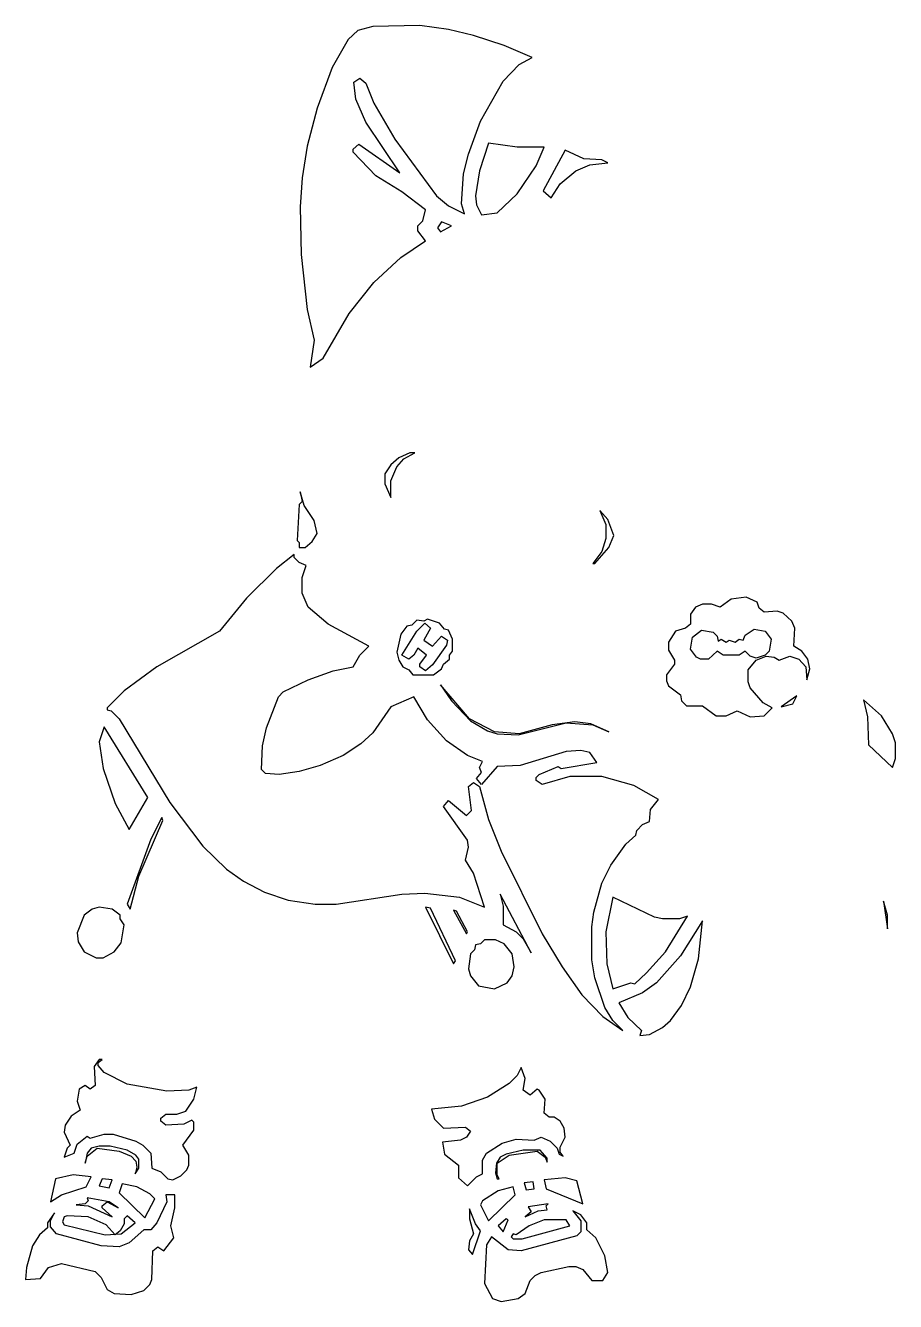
# Model space of a CAD drawing. Header units: millimetres. Extents: x 3 to 55.9, y 5.5 to 83.1.
import ezdxf

# ---------------------------------------------------------------- set-up
doc = ezdxf.new("R2010")
doc.units = ezdxf.units.MM
doc.layers.add('FILL_WHITE', color=7, linetype='Continuous')

msp = doc.modelspace()

# ---------------------------------------------------------------- linework, layer by layer
at = {"layer": 'FILL_WHITE'}
for points in [[(33.814, 81.152), (32.117, 81.879), (30.239, 82.485), (28.724, 82.848), (26.967, 83.091), (24.119, 83.03), (23.21, 82.788), (22.604, 82.242), (21.634, 80.545), (20.725, 78.061), (20.119, 75.758), (19.816, 73.818), (19.695, 72.061), (19.755, 69.152), (20.119, 65.818), (20.543, 63.939), (20.301, 62.303), (21.089, 62.848), (22.664, 65.576), (24.179, 67.455), (25.815, 68.97), (27.33, 70), (26.845, 70.606), (26.845, 70.909), (27.148, 71.212), (27.33, 71.879), (25.876, 72.97), (24.3, 73.939), (22.907, 75.394), (22.907, 75.576), (23.27, 75.879), (25.755, 74.121), (23.694, 77.212), (23.088, 78.606), (22.967, 79.636), (23.331, 79.879), (23.694, 79.576), (24.179, 78.364), (25.452, 76.182), (27.997, 72.727), (28.724, 72.121), (29.694, 71.636), (29.512, 72.242), (29.633, 74.061), (29.936, 75.273), (30.663, 77.273), (32.057, 79.697), (33.026, 80.727)], [(34.541, 75.697), (32.905, 75.697), (31.148, 75.939), (30.603, 74.242), (30.36, 72.727), (30.421, 72.182), (30.724, 71.576), (31.693, 71.697), (32.905, 72.848), (34.057, 74.545)], [(38.42, 74.727), (38.056, 74.909), (36.965, 74.97), (35.814, 75.515), (34.481, 73.03), (34.966, 72.606), (35.511, 73.455), (36.481, 74.242), (37.329, 74.606)], [(28.057, 70.788), (28.239, 70.545), (28.906, 70.909), (28.3, 71.152)], [(26.664, 57.091), (26.361, 57.091), (25.694, 56.788), (25.209, 56.364), (24.846, 55.818), (24.846, 55.212), (25.209, 54.364), (25.209, 55.394), (25.573, 56.242), (25.997, 56.727)], [(19.695, 54.727), (19.816, 54.121), (19.634, 53.939), (19.513, 51.758), (19.634, 51.636), (19.634, 51.333), (19.998, 51.333), (20.422, 51.697), (20.725, 52.182), (20.543, 52.97), (19.937, 53.879)], [(37.935, 53.576), (38.299, 52.727), (38.299, 51.879), (38.056, 51.091), (37.511, 50.364), (37.632, 50.364), (38.48, 51.333), (38.783, 52.061), (38.42, 53.03)], [(7.939, 41.576), (7.939, 41.455), (8.181, 41.394), (8.666, 40.909), (11.756, 35.818), (13.756, 33.152), (15.211, 31.758), (16.241, 31.03), (17.513, 30.364), (18.968, 29.879), (20.604, 29.636), (21.876, 29.636), (25.876, 30.242), (27.27, 30.303), (29.391, 30.061), (30.906, 29.455), (30.239, 31.515), (29.754, 32.303), (29.936, 33.091), (29.875, 33.515), (28.421, 35.576), (28.724, 35.939), (29.815, 35.03), (30.118, 35.333), (29.936, 36.788), (30.239, 37.03), (30.603, 36.788), (31.148, 34.788), (31.936, 32.848), (34.42, 27.818), (35.632, 25.818), (36.844, 24.121), (38.117, 22.788), (39.329, 21.939), (38.723, 22.545), (38.238, 23.333), (37.632, 25.152), (37.45, 26.242), (37.45, 28.242), (37.571, 29.152), (38.056, 30.909), (38.601, 32), (39.51, 33.273), (40.116, 33.818), (40.177, 34.121), (40.541, 34.485), (40.965, 34.667), (41.025, 35.394), (41.51, 36), (39.995, 36.848), (38.056, 37.394), (36.117, 37.394), (34.42, 36.909), (34.057, 37.152), (34.057, 37.333), (34.238, 37.515), (35.39, 38), (35.572, 37.879), (37.753, 38.242), (37.329, 38.848), (36.784, 38.97), (35.875, 38.909), (33.087, 38.061), (31.693, 38), (30.724, 36.909), (30.421, 37.273), (30.724, 37.636), (30.603, 37.939), (30.784, 38.303), (29.875, 38.667), (28.603, 39.576), (27.451, 40.848), (26.603, 42.242), (25.209, 41.636), (24.119, 40.061), (23.391, 39.394), (22.301, 38.667), (20.907, 38.061), (19.634, 37.697), (18.422, 37.515), (17.574, 37.576), (17.331, 37.818), (17.392, 39.273), (17.634, 40.364), (18.362, 42.242), (18.665, 42.545), (20.18, 43.273), (21.695, 43.818), (22.907, 44.061), (23.331, 44.788), (23.876, 45.333), (21.392, 46.667), (20.18, 47.697), (19.816, 48.545), (19.816, 49.515), (20.058, 50.242), (19.634, 50.424), (19.331, 50.727), (19.331, 50.909), (18.24, 50.061), (16.423, 48.242), (14.786, 46.242), (10.969, 44.061), (8.969, 42.606)], [(43.752, 47.697), (43.449, 47.273), (43.449, 46.667), (43.146, 46.424), (42.54, 46.242), (42.116, 45.576), (42.116, 45.091), (42.48, 44.485), (42.48, 44.242), (41.995, 43.576), (41.995, 43.212), (42.116, 42.909), (42.843, 42.364), (42.904, 42), (43.207, 41.697), (44.177, 41.697), (45.025, 41.091), (45.631, 41.091), (46.297, 41.394), (47.085, 41.03), (47.934, 41.091), (48.418, 41.576), (47.873, 41.879), (47.085, 42.788), (46.964, 43.152), (46.964, 43.879), (47.449, 44.485), (48.055, 44.727), (48.54, 44.667), (48.843, 44.485), (49.509, 44.727), (50.055, 44.545), (50.479, 44.061), (50.539, 43.273), (50.721, 43.939), (50.6, 44.545), (50.236, 45.03), (49.752, 45.333), (49.812, 46.424), (49.63, 46.848), (49.085, 47.333), (48.721, 47.455), (47.934, 47.394), (47.631, 47.636), (47.509, 48), (46.843, 48.303), (45.934, 48.182), (45.267, 47.697), (44.722, 47.879), (44.177, 47.879)], [(28.179, 46.727), (27.451, 46.97), (27.209, 46.848), (26.785, 46.909), (26.482, 46.606), (26.179, 46.545), (25.815, 46.061), (25.573, 44.97), (25.694, 44.485), (25.936, 44.061), (26.3, 43.879), (26.542, 43.576), (27.815, 43.576), (28.3, 43.939), (28.421, 44.242), (28.785, 44.545), (28.785, 44.788), (28.966, 45.03), (28.966, 45.758), (28.724, 46.303), (28.482, 46.364)], [(27.27, 46.727), (27.633, 46.424), (27.209, 45.697), (27.754, 45.333), (28.3, 45.939), (28.663, 45.697), (28.603, 45.394), (27.754, 44.182), (27.33, 43.818), (26.967, 44.061), (26.967, 44.242), (27.391, 44.788), (26.845, 45.212), (26.603, 44.788), (26.3, 44.545), (25.876, 44.788), (26.785, 46.242)], [(48.358, 45.758), (48.237, 45.03), (47.994, 44.788), (47.449, 44.606), (47.085, 44.727), (46.782, 45.03), (46.419, 44.788), (45.449, 44.788), (45.086, 45.03), (44.54, 44.545), (44.055, 44.545), (43.813, 44.667), (43.449, 45.152), (43.571, 45.879), (44.116, 46.303), (44.843, 46.182), (45.086, 45.939), (45.146, 45.636), (45.328, 45.758), (45.631, 45.576), (45.813, 45.697), (46.176, 45.576), (46.419, 45.758), (46.661, 45.697), (46.782, 46), (47.328, 46.364), (47.994, 46.242)], [(28.239, 42.97), (28.906, 42), (30.057, 40.788), (31.087, 40.182), (31.693, 40), (32.966, 39.939), (35.875, 40.667), (37.511, 40.545), (38.48, 40.121), (37.39, 40.606), (36.42, 40.727), (35.026, 40.545), (33.026, 40), (31.511, 40.121), (29.997, 40.909)], [(49.933, 42.303), (48.964, 41.636), (49.691, 41.818)], [(53.993, 42.061), (54.236, 41.03), (54.296, 39.333), (55.751, 37.939), (55.933, 38.485), (55.933, 39.455), (55.751, 40), (55.084, 41.091)], [(7.757, 40.424), (7.454, 39.515), (7.696, 37.879), (8.424, 35.758), (9.272, 34.182), (10.423, 36.121)], [(11.272, 34.909), (10.605, 33.576), (9.151, 29.636), (9.333, 29.333), (9.878, 31.333), (11.332, 34.727)], [(31.875, 30.242), (32.057, 29.515), (32.057, 28.364), (32.845, 27.939), (33.269, 27.515), (33.754, 26.667)], [(43.268, 28.909), (42.783, 28.727), (41.753, 28.727), (41.268, 28.848), (38.723, 30.061), (38.299, 27.939), (38.359, 26), (38.723, 24.485), (39.813, 24.848), (40.056, 24.788), (40.783, 25.455), (41.934, 26.727)], [(55.205, 29.818), (55.448, 28.121), (55.448, 28.97)], [(7.454, 29.455), (7.03, 29.333), (6.545, 28.97), (6.121, 27.879), (6.181, 27.333), (6.545, 26.727), (7.272, 26.364), (7.696, 26.364), (8.363, 26.727), (8.787, 27.273), (8.969, 28.364), (8.727, 28.727), (8.727, 28.97), (8.242, 29.333)], [(27.33, 29.455), (29.027, 26), (29.148, 26.182), (27.633, 29.394)], [(29.027, 29.273), (29.815, 27.818), (29.875, 27.939), (29.209, 29.212)], [(44.177, 28.606), (42.843, 26.485), (41.389, 24.848), (40.541, 24.242), (39.086, 23.636), (39.632, 22.727), (40.48, 21.939), (40.359, 21.636), (40.965, 21.697), (41.753, 22.121), (42.237, 22.545), (42.904, 23.455), (43.449, 24.606), (43.934, 26.303)], [(30.906, 27.455), (30.663, 27.212), (30.36, 27.152), (30.3, 26.848), (30.057, 26.606), (29.936, 25.697), (30.057, 25.273), (30.542, 24.667), (31.511, 24.485), (32.299, 24.848), (32.602, 25.273), (32.723, 25.818), (32.602, 26.606), (32.117, 27.212), (31.572, 27.455)], [(7.454, 20.182), (7.151, 19.758), (7.212, 18.606), (6.909, 18.364), (6.606, 18.606), (6.242, 18.364), (6.121, 17.636), (6.303, 17.091), (5.757, 16.727), (5.394, 16.182), (5.333, 15.758), (5.697, 14.97), (5.515, 14.788), (5.333, 14.242), (5.939, 14.485), (6.121, 15.03), (6.727, 15.515), (6.909, 15.394), (7.757, 15.636), (8.302, 15.636), (9.696, 15.212), (10.12, 14.97), (10.605, 14.485), (10.666, 13.576), (11.211, 13.333), (11.635, 12.909), (11.938, 12.848), (12.423, 13.091), (12.787, 13.455), (12.908, 13.758), (12.908, 14.364), (12.544, 14.97), (13.211, 15.879), (13.211, 16.364), (13.09, 16.485), (12.605, 16.242), (11.514, 16.182), (11.211, 16.424), (11.211, 16.606), (11.514, 16.848), (12.181, 16.848), (12.726, 17.03), (13.211, 17.758), (13.393, 18.485), (12.908, 18.303), (11.575, 18.242), (9.151, 18.667), (7.757, 19.394), (7.393, 19.818), (7.393, 20), (7.636, 20.182)], [(33.148, 19.697), (32.905, 19.212), (32.42, 18.727), (31.087, 17.879), (29.512, 17.333), (27.694, 17.152), (27.876, 16.545), (28.421, 16), (29.754, 16.061), (30.057, 15.818), (29.815, 15.455), (29.451, 15.273), (28.36, 15.152), (28.482, 14.424), (29.33, 13.758), (29.33, 12.97), (29.875, 12.485), (30.421, 13.03), (30.784, 13.212), (30.784, 14.061), (31.027, 14.485), (31.996, 15.091), (32.845, 15.333), (33.935, 15.273), (34.36, 15.455), (34.905, 15.212), (35.329, 14.788), (35.45, 14.424), (35.693, 14.303), (35.511, 14.545), (35.511, 14.848), (35.814, 15.455), (35.753, 16), (35.511, 16.424), (35.147, 16.667), (34.844, 16.667), (34.541, 16.909), (34.602, 17.758), (34.238, 18.303), (34.117, 18.364), (33.693, 18), (33.269, 18.303), (33.39, 19.03)], [(6.727, 14.485), (6.606, 13.879), (6.727, 14.303), (7.333, 14.788), (8.666, 14.606), (9.393, 14.303), (9.696, 14), (9.757, 13.636), (9.636, 13.212), (9.878, 13.576), (9.878, 14.121), (9.696, 14.364), (9.151, 14.667), (8.121, 14.909), (7.454, 14.909), (6.969, 14.788)], [(34.723, 14.182), (34.299, 14.667), (33.269, 14.667), (32.239, 14.424), (31.875, 14.242), (31.633, 13.879), (31.572, 13.273), (31.693, 12.909), (31.814, 12.909), (31.693, 13.152), (31.693, 13.879), (32.42, 14.364), (34.117, 14.606), (34.602, 14.242), (34.723, 13.939)], [(6.969, 13.03), (5.878, 13.152), (4.788, 12.909), (4.485, 11.515), (5.151, 11.939), (6.666, 12.424)], [(7.636, 12.909), (7.454, 12.485), (8.06, 12.364), (8.242, 12.848)], [(8.848, 12.606), (8.666, 12.061), (10.241, 10.545), (10.847, 11.697), (10.544, 12), (9.757, 12.424)], [(32.663, 12.424), (31.754, 12.182), (30.784, 11.576), (30.663, 11.333), (31.148, 10.364), (32.784, 11.939)], [(33.329, 12.667), (33.451, 12.242), (33.935, 12.303), (33.875, 12.727)], [(34.541, 12.848), (34.663, 12.303), (36.905, 11.394), (36.541, 12.788), (35.814, 12.97)], [(12.059, 11.939), (11.514, 11.939), (11.575, 11.515), (10.969, 10.242), (10.605, 9.818), (10.181, 9.818), (9.272, 9.03), (8.666, 8.788), (7.575, 8.848), (4.848, 9.576), (4.485, 10), (4.485, 10.364), (4.727, 10.848), (4.303, 10.242), (4.303, 9.939), (3.818, 9.515), (3.394, 8.848), (3.03, 7.515), (2.97, 6.788), (3.879, 6.848), (4.363, 7.515), (5.151, 7.758), (7.212, 7.273), (7.575, 6.909), (7.939, 6.182), (8.363, 5.939), (9.393, 5.879), (10.181, 6.121), (10.544, 6.485), (10.666, 6.788), (10.726, 8.545), (11.029, 8.788), (11.393, 8.545), (11.999, 9.333), (11.817, 10.061), (12.059, 11.152)], [(6.06, 11.333), (6.787, 11.273), (8.242, 10.606), (7.636, 11.152), (7.636, 11.273), (7.939, 11.515), (8.605, 11.152), (8.06, 11.515), (6.727, 11.758), (6.787, 11.576), (6.606, 11.394)], [(29.997, 11.091), (29.997, 10.485), (30.239, 9.576), (29.997, 9.152), (29.936, 8.606), (30.178, 8.303), (30.663, 9.758), (30.36, 10.182)], [(36.784, 10.727), (36.299, 10.97), (36.784, 10.364), (36.784, 9.697), (36.541, 9.455), (33.148, 8.545), (32.36, 8.606), (31.33, 9.394), (31.027, 8.909), (30.906, 6.545), (31.39, 5.636), (31.936, 5.455), (32.966, 5.636), (33.39, 5.939), (33.693, 6.727), (33.996, 7.03), (34.36, 7.212), (36.056, 7.576), (36.481, 7.576), (36.905, 7.394), (37.45, 6.727), (38.117, 6.727), (38.42, 7.212), (38.238, 8.242), (37.693, 9.333), (37.147, 9.818), (37.147, 10.242)], [(34.784, 11.394), (33.572, 11.212), (33.754, 10.909), (33.39, 10.606), (34.178, 10.97), (34.723, 11.03), (34.663, 11.273)], [(5.212, 10.303), (5.333, 10.121), (7.818, 9.515), (8.787, 9.576), (9.636, 10.242), (9.151, 10.667), (8.969, 10.485), (8.969, 10.182), (8.727, 9.758), (8.424, 9.515), (7.878, 10.121), (6.787, 10.606), (5.515, 10.667), (5.333, 10.606)], [(32.239, 10.485), (31.754, 10.061), (32.057, 9.697), (32.36, 10.424)], [(36.117, 10.061), (35.875, 10.424), (34.541, 10.424), (33.632, 10.061), (32.845, 9.515), (32.663, 9.576), (32.542, 9.394), (32.663, 9.273), (33.208, 9.273)]]:
    msp.add_lwpolyline(points, close=True, dxfattribs=at)

doc.saveas('drawing.dxf')
